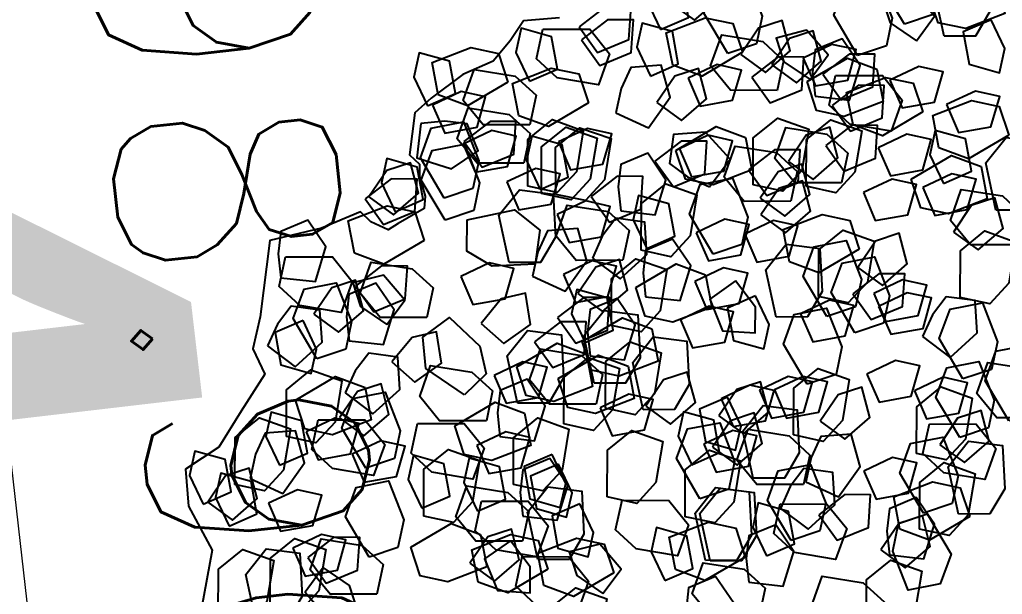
# Model space of a CAD drawing. Header units: metres. Extents: x 1851758 to 1852050, y 5187822 to 5188223.
# Drawn here: x 1851864.182 to 1851865.499, y 5187882.71 to 5187883.48 of the extents above; entities that cross this region are included whole.
import ezdxf
from ezdxf.enums import TextEntityAlignment as Align

# ---------------------------------------------------------------- set-up
doc = ezdxf.new("R2010")
doc.units = ezdxf.units.M
doc.header["$LTSCALE"] = 2.5
for name, color, linetype, lineweight in [('CLO_LEG', 7, 'CONTINUOUS', 15), ('P', 7, 'CONTINUOUS', 50), ('PRO_PAR_COT_DA', 150, 'CONTINUOUS', 20), ('Z', 7, 'CONTINUOUS', 9)]:
    doc.layers.add(name, color=color, linetype=linetype, lineweight=lineweight)
doc.layers.add('N', color=1, linetype='CONTINUOUS', plot=False)
for name, color, linetype in [('PRO_VOI', 7, 'CONTINUOUS'), ('PRO_VOI_PLANCHETTES', 232, 'CONTINUOUS'), ('PRO_VOI_VEG', 81, 'CONTINUOUS')]:
    doc.layers.add(name, color=color, linetype=linetype)
doc.styles.add('SIMPLEX', font='SIMPLEX.SHX', dxfattribs={"oblique": 27})
doc.styles.get("Standard").update_dxf_attribs({"font": 'arial.ttf'})

# ---------------------------------------------------------------- blocks, each defined once
blk = doc.blocks.new('TCPOINT')
at = {"layer": 'N'}
blk.add_attdef('MAT', (0.2, 0.2), '', height=0.34, dxfattribs=at)
at = {"layer": 'Z', "style": 'SIMPLEX'}
blk.add_attdef('ALT', (0.2, -0.54), '', height=0.34, dxfattribs=at)
blk = doc.blocks.new('arbuste fleurs blanches')
at = {"layer": 'PRO_VOI_VEG', "color": 66}
blk.add_lwpolyline([(1.3664, 0.8538), (1.3304, 0.9439), (1.2693, 0.9626), (1.2038, 0.9913), (1.147, 1.0588), (1.0613, 1.1223), (1.0109, 1.1532), (0.8997, 1.1348), (0.883, 1.102), (0.8516, 1.0923), (0.8052, 1.0624), (0.7724, 1.0559), (0.7147, 1.1115), (0.6908, 1.1317), (0.6977, 1.1822), (0.7159, 1.2169), (0.6442, 1.3044), (0.5726, 1.4277), (0.3687, 1.3946), (0.2812, 1.3886), (0.2255, 1.3389), (0.1121, 1.3707), (0.0025, 1.4012), (-0.079, 1.4702), (-0.1723, 1.4339), (-0.2665, 1.3398), (-0.4243, 1.3223)], dxfattribs=at)
at = {"layer": 'PRO_VOI_VEG'}
for points in [[(-0.1553, 1.3976), (-0.1027, 1.3351), (-0.0242, 1.3751), (-0.0254, 1.4596), (-0.092, 1.4547)], [(-0.1921, 1.3143), (-0.1395, 1.2519), (-0.061, 1.2918), (-0.0622, 1.3764), (-0.1288, 1.3715)], [(-0.4311, 1.2735), (-0.311, 1.3088), (-0.2415, 1.261), (-0.2463, 1.173), (-0.3571, 1.1592), (-0.425, 1.1925)], [(0.4173, 1.2583), (0.3897, 1.1814), (0.4637, 1.1336), (0.5362, 1.1771), (0.4985, 1.2322)], [(0.495, 0.9658), (0.459, 1.0857), (0.5062, 1.1555), (0.5943, 1.1513), (0.6088, 1.0406), (0.5759, 0.9724)], [(0.1703, 1.1136), (0.1427, 1.0367), (0.2167, 0.9889), (0.2892, 1.0324), (0.2515, 1.0875)], [(-0.2536, 0.8827), (-0.2896, 1.0026), (-0.2424, 1.0724), (-0.1543, 1.0682), (-0.1398, 0.9575), (-0.1726, 0.8893)], [(1.0688, 0.8481), (1.0328, 0.968), (1.0801, 1.0378), (1.1682, 1.0336), (1.1827, 0.9229), (1.1498, 0.8547)], [(0.9655, 0.8343), (0.9295, 0.9542), (0.9767, 1.024), (1.0648, 1.0198), (1.0793, 0.909), (1.0465, 0.8409)], [(0.2754, 0.7339), (0.2394, 0.8538), (0.2866, 0.9237), (0.3747, 0.9195), (0.3892, 0.8087), (0.3564, 0.7406)], [(1.1702, 0.7142), (1.0783, 0.7992), (1.0835, 0.8833), (1.1616, 0.9244), (1.2303, 0.8364), (1.2366, 0.761)], [(-0.0173, 0.8218), (0.1029, 0.857), (0.1724, 0.8093), (0.1676, 0.7212), (0.0568, 0.7074), (-0.0112, 0.7407)], [(0.9106, 0.7727), (0.9632, 0.7102), (1.0417, 0.7501), (1.0405, 0.8347), (0.9739, 0.8298)], [(-0.0064, 0.5489), (-0.0424, 0.6688), (0.0049, 0.7386), (0.093, 0.7344), (0.1075, 0.6237), (0.0746, 0.5555)], [(0.0359, 0.687), (0.0885, 0.6246), (0.167, 0.6645), (0.1658, 0.7491), (0.0993, 0.7442)], [(0.2448, 0.6867), (0.2607, 0.5953), (0.3579, 0.5939), (0.413, 0.6606), (0.3637, 0.7215), (0.3043, 0.7113)], [(0.7917, 0.5055), (0.7557, 0.6254), (0.8029, 0.6953), (0.891, 0.691), (0.9055, 0.5803), (0.8727, 0.5121)], [(-0.0589, 0.4623), (-0.1508, 0.5473), (-0.1455, 0.6315), (-0.0675, 0.6726), (0.0012, 0.5845), (0.0075, 0.5091)], [(-0.103, 0.6676), (-0.1306, 0.5907), (-0.0566, 0.5429), (0.0159, 0.5864), (-0.0218, 0.6415)], [(0.402, 0.4642), (0.366, 0.5841), (0.4132, 0.6539), (0.5013, 0.6497), (0.5158, 0.539), (0.4829, 0.4708)], [(1.2859, 0.5759), (1.3385, 0.5134), (1.417, 0.5534), (1.4158, 0.6379), (1.3493, 0.633)], [(1.4128, 0.5854), (1.4654, 0.523), (1.544, 0.5629), (1.5428, 0.6475), (1.4762, 0.6425)], [(0.552, 0.5394), (0.6046, 0.4769), (0.6831, 0.5169), (0.6819, 0.6014), (0.6153, 0.5965)], [(0.6721, 0.5958), (0.6445, 0.519), (0.7185, 0.4711), (0.791, 0.5147), (0.7533, 0.5698)], [(0.9174, 0.5491), (0.9334, 0.4577), (1.0306, 0.4563), (1.0857, 0.523), (1.0364, 0.5839), (0.9769, 0.5737)], [(0.3262, 0.5322), (0.4463, 0.5675), (0.5159, 0.5198), (0.5111, 0.4317), (0.4002, 0.4179), (0.3323, 0.4512)], [(1.4175, 0.3577), (1.3256, 0.4427), (1.3308, 0.5268), (1.4089, 0.5679), (1.4776, 0.4799), (1.4839, 0.4045)], [(0.1337, 0.43), (0.0811, 0.4924), (0.0026, 0.4525), (0.0037, 0.3679), (0.0703, 0.3729)], [(1.0466, 0.3397), (1.1336, 0.3076), (1.1837, 0.3909), (1.1537, 0.4721), (1.0762, 0.46), (1.0552, 0.4035)], [(1.0718, 0.119), (1.0358, 0.2389), (1.083, 0.3087), (1.1711, 0.3045), (1.1856, 0.1937), (1.1528, 0.1256)], [(1.3993, 0.1623), (1.4763, 0.1352), (1.5237, 0.2095), (1.4797, 0.2817), (1.4248, 0.2437)], [(0.2382, 0.1255), (0.3238, 0.2168), (0.4079, 0.211), (0.4485, 0.1328), (0.36, 0.0646), (0.2846, 0.0588)], [(0.3192, 0.1725), (0.3718, 0.1101), (0.4503, 0.15), (0.4491, 0.2346), (0.3826, 0.2296)], [(0.8019, 0.1377), (0.7492, 0.2002), (0.6707, 0.1603), (0.6719, 0.0757), (0.7385, 0.0806)], [(1.1581, 0.003), (1.1221, 0.1229), (1.1694, 0.1928), (1.2575, 0.1885), (1.272, 0.0778), (1.2391, 0.0096)], [(-0.0229, -0.1173), (-0.0589, 0.0026), (-0.0116, 0.0725), (0.0765, 0.0683), (0.091, -0.0425), (0.0581, -0.1106)], [(1.402, -0.1513), (1.3101, -0.0663), (1.3154, 0.0179), (1.3934, 0.059), (1.4621, -0.0291), (1.4684, -0.1045)], [(0.7827, -0.1453), (0.8683, -0.054), (0.9524, -0.0597), (0.993, -0.138), (0.9046, -0.2062), (0.8291, -0.212)], [(1.2343, -0.2595), (1.2869, -0.3219), (1.3654, -0.282), (1.3642, -0.1974), (1.2977, -0.2023)], [(1.6912, -0.2565), (1.6386, -0.1941), (1.5601, -0.234), (1.5613, -0.3186), (1.6279, -0.3137)], [(0.0333, -0.4332), (-0.0027, -0.3133), (0.0446, -0.2435), (0.1326, -0.2477), (0.1471, -0.3585), (0.1143, -0.4266)], [(1.1332, -0.4951), (1.0972, -0.3752), (1.1445, -0.3054), (1.2326, -0.3096), (1.2471, -0.4203), (1.2142, -0.4885)], [(0.747, -0.4585), (0.8326, -0.3671), (0.9167, -0.3729), (0.9574, -0.4512), (0.8689, -0.5193), (0.7934, -0.5252)], [(0.2455, -0.3781), (0.2179, -0.4549), (0.2919, -0.5028), (0.3644, -0.4592), (0.3267, -0.4042)], [(0.7091, -0.6952), (0.6731, -0.5753), (0.7204, -0.5054), (0.8085, -0.5096), (0.823, -0.6204), (0.7901, -0.6885)]]:
    blk.add_lwpolyline(points, close=True, dxfattribs=at)
at = {"layer": 'PRO_VOI_VEG', "color": 67}
for points in [[(0.4854, 1.3708), (0.5019, 1.2796), (0.5991, 1.2788), (0.6538, 1.3458), (0.6041, 1.4064), (0.5447, 1.3959)], [(-0.1473, 1.3874), (-0.1743, 1.3104), (-0.1001, 1.263), (-0.0278, 1.307), (-0.0659, 1.3618)], [(0.5429, 1.3748), (0.5781, 1.2546), (0.5304, 1.1851), (0.4423, 1.1899), (0.4285, 1.3007), (0.4618, 1.3687)], [(0.3926, 1.2815), (0.3404, 1.3443), (0.2617, 1.3049), (0.2623, 1.2203), (0.3289, 1.2248)], [(0.3, 1.353), (0.2679, 1.266), (0.3513, 1.216), (0.4324, 1.246), (0.4204, 1.3234), (0.3639, 1.3445)], [(0.3048, 1.2163), (0.3898, 1.3082), (0.4739, 1.3029), (0.515, 1.2249), (0.427, 1.1562), (0.3516, 1.1499)], [(0.1823, 1.2404), (0.2736, 1.1548), (0.2679, 1.0707), (0.1896, 1.0301), (0.1214, 1.1186), (0.1156, 1.194)], [(0.1085, 1.1884), (0.0461, 1.1358), (0.086, 1.0573), (0.1706, 1.0585), (0.1657, 1.125)], [(0.7603, 1.2065), (0.7332, 1.1295), (0.8075, 1.0821), (0.8797, 1.1261), (0.8417, 1.1809)], [(0.1492, 1.1667), (0.1844, 1.0465), (0.1367, 0.977), (0.0487, 0.9818), (0.0349, 1.0926), (0.0682, 1.1606)], [(0.3756, 1.1477), (0.3921, 1.0564), (0.4893, 1.0556), (0.544, 1.1227), (0.4943, 1.1833), (0.4349, 1.1727)], [(-0.2002, 1.1335), (-0.2626, 1.0809), (-0.2227, 1.0024), (-0.1381, 1.0036), (-0.1431, 1.0702)], [(1.0444, 1.1132), (0.982, 1.0606), (1.0219, 0.982), (1.1065, 0.9832), (1.1016, 1.0498)], [(0.0611, 1.0074), (0.1461, 1.0993), (0.2303, 1.0941), (0.2714, 1.016), (0.1833, 0.9473), (0.1079, 0.941)], [(0.7585, 0.9932), (0.8435, 1.0851), (0.9277, 1.0798), (0.9688, 1.0018), (0.8808, 0.9331), (0.8054, 0.9268)], [(0.815, 1.0124), (0.8999, 1.1043), (0.9841, 1.0991), (1.0252, 1.021), (0.9372, 0.9523), (0.8618, 0.946)], [(-0.2264, 1.0407), (-0.3033, 1.0682), (-0.3511, 0.9943), (-0.3076, 0.9217), (-0.2525, 0.9595)], [(-0.1646, 0.9305), (-0.0796, 1.0224), (0.0046, 1.0172), (0.0457, 0.9392), (-0.0423, 0.8704), (-0.1177, 0.8641)], [(0.2158, 0.9086), (0.251, 0.7885), (0.2033, 0.7189), (0.1153, 0.7237), (0.1015, 0.8346), (0.1348, 0.9025)], [(0.2384, 0.8112), (0.3298, 0.7256), (0.324, 0.6415), (0.2457, 0.6009), (0.1775, 0.6894), (0.1717, 0.7648)], [(0.9097, 0.7284), (1.0296, 0.7645), (1.0994, 0.7172), (1.0952, 0.6291), (0.9844, 0.6146), (0.9163, 0.6475)], [(0.3977, 0.7485), (0.3352, 0.6959), (0.3752, 0.6173), (0.4597, 0.6185), (0.4548, 0.6851)], [(0.4373, 0.6972), (0.5287, 0.6116), (0.5229, 0.5275), (0.4446, 0.4869), (0.3764, 0.5754), (0.3706, 0.6508)], [(0.065, 0.6847), (0.1003, 0.5646), (0.0526, 0.495), (-0.0355, 0.4998), (-0.0493, 0.6107), (-0.016, 0.6786)], [(0.71, 0.6475), (0.6475, 0.5949), (0.6875, 0.5164), (0.772, 0.5176), (0.7671, 0.5842)], [(0.0579, 0.567), (0.0744, 0.4757), (0.1716, 0.4749), (0.2263, 0.542), (0.1766, 0.6026), (0.1172, 0.592)], [(0.2389, 0.5386), (0.1867, 0.6014), (0.1079, 0.562), (0.1086, 0.4774), (0.1752, 0.4819)], [(0.7738, 0.5856), (0.7417, 0.4986), (0.825, 0.4486), (0.9062, 0.4786), (0.8942, 0.556), (0.8376, 0.5771)], [(1.4898, 0.5826), (1.4627, 0.5055), (1.537, 0.4582), (1.6092, 0.5022), (1.5712, 0.557)], [(0.2191, 0.515), (0.1669, 0.5778), (0.0881, 0.5383), (0.0888, 0.4538), (0.1554, 0.4583)], [(-0.0463, 0.5381), (-0.0111, 0.4179), (-0.0588, 0.3484), (-0.1468, 0.3532), (-0.1606, 0.464), (-0.1273, 0.532)], [(1.2228, 0.5386), (1.1957, 0.4616), (1.27, 0.4142), (1.3422, 0.4582), (1.3041, 0.513)], [(-0.0183, 0.2902), (-0.1096, 0.3758), (-0.1039, 0.4599), (-0.0256, 0.5005), (0.0426, 0.412), (0.0484, 0.3366)], [(0.6157, 0.4852), (0.7356, 0.5212), (0.8055, 0.4739), (0.8012, 0.3858), (0.6905, 0.3713), (0.6223, 0.4042)], [(1.4032, 0.3945), (1.4882, 0.4865), (1.5723, 0.4812), (1.6134, 0.4032), (1.5254, 0.3344), (1.45, 0.3281)], [(0.3956, 0.4517), (0.3331, 0.3991), (0.3731, 0.3206), (0.4576, 0.3217), (0.4527, 0.3883)], [(0.7156, 0.4193), (0.7322, 0.3281), (0.8294, 0.3273), (0.8841, 0.3943), (0.8344, 0.4549), (0.775, 0.4444)], [(0.8762, 0.278), (0.9612, 0.3699), (1.0453, 0.3647), (1.0865, 0.2866), (0.9984, 0.2179), (0.923, 0.2116)], [(1.4102, 0.36), (1.3831, 0.2829), (1.4574, 0.2356), (1.5296, 0.2796), (1.4916, 0.3344)], [(0.1749, 0.3245), (0.2102, 0.2044), (0.1624, 0.1349), (0.0744, 0.1396), (0.0606, 0.2505), (0.0939, 0.3184)], [(0.4344, 0.3351), (0.4074, 0.2581), (0.4816, 0.2107), (0.5539, 0.2547), (0.5158, 0.3095)], [(0.9183, 0.3382), (0.8558, 0.2856), (0.8958, 0.2071), (0.9803, 0.2083), (0.9754, 0.2748)], [(0.7924, 0.3049), (0.73, 0.2522), (0.7699, 0.1737), (0.8545, 0.1749), (0.8495, 0.2415)], [(1.4073, 0.2726), (1.3803, 0.1956), (1.4546, 0.1482), (1.5268, 0.1922), (1.4887, 0.2471)], [(0.9516, 0.2124), (0.8892, 0.1598), (0.9291, 0.0813), (1.0137, 0.0824), (1.0088, 0.149)], [(0.1809, 0.1495), (0.3008, 0.1855), (0.3706, 0.1382), (0.3664, 0.0501), (0.2556, 0.0356), (0.1875, 0.0685)], [(0.5205, 0.132), (0.4683, 0.1948), (0.3895, 0.1553), (0.3902, 0.0708), (0.4568, 0.0753)], [(1.014, 0.1856), (0.9869, 0.1086), (1.0612, 0.0612), (1.1334, 0.1052), (1.0954, 0.1601)], [(1.0561, 0.2), (1.029, 0.1229), (1.1033, 0.0756), (1.1756, 0.1196), (1.1375, 0.1744)], [(1.4491, 0.197), (1.3867, 0.1444), (1.4266, 0.0659), (1.5112, 0.0671), (1.5062, 0.1337)], [(0.3815, 0.1569), (0.3191, 0.1043), (0.359, 0.0258), (0.4436, 0.027), (0.4387, 0.0935)], [(0.3805, 0.1322), (0.3534, 0.0552), (0.4277, 0.0079), (0.4999, 0.0518), (0.4619, 0.1067)], [(0.4656, 0.1398), (0.4386, 0.0628), (0.5128, 0.0154), (0.5851, 0.0594), (0.547, 0.1142)], [(1.1721, 0.1559), (1.145, 0.0789), (1.2193, 0.0315), (1.2916, 0.0755), (1.2535, 0.1303)], [(1.4972, 0.0591), (1.5822, 0.151), (1.6664, 0.1457), (1.7075, 0.0677), (1.6194, -0.001), (1.544, -0.0073)], [(-0.118, 0.0509), (-0.1015, -0.0404), (-0.0043, -0.0412), (0.0504, 0.0259), (0.0007, 0.0865), (-0.0587, 0.0759)], [(1.4292, 0.1003), (1.4645, -0.0198), (1.4168, -0.0894), (1.3287, -0.0846), (1.3149, 0.0262), (1.3482, 0.0942)], [(0.5623, 0.0554), (0.4998, 0.0028), (0.5397, -0.0758), (0.6243, -0.0746), (0.6194, -0.008)], [(1.6132, -0.0374), (1.6982, 0.0545), (1.7824, 0.0493), (1.8235, -0.0288), (1.7355, -0.0975), (1.6601, -0.1038)], [(0.6145, -0.0629), (0.6995, 0.029), (0.7837, 0.0238), (0.8248, -0.0542), (0.7367, -0.123), (0.6613, -0.1293)], [(0.803, -0.0616), (0.888, 0.0303), (0.9721, 0.025), (1.0132, -0.053), (0.9252, -0.1217), (0.8498, -0.128)], [(0.7903, 0.0081), (0.7279, -0.0445), (0.7678, -0.1231), (0.8524, -0.1219), (0.8475, -0.0553)], [(0.2004, -0.141), (0.2854, -0.0491), (0.3695, -0.0543), (0.4106, -0.1323), (0.3226, -0.2011), (0.2472, -0.2074)], [(1.4588, -0.0428), (1.3964, -0.0954), (1.4363, -0.1739), (1.5209, -0.1727), (1.516, -0.1061)], [(1.276, -0.0643), (1.2135, -0.1169), (1.2535, -0.1954), (1.338, -0.1942), (1.3331, -0.1277)], [(0.2746, -0.089), (0.2425, -0.176), (0.3259, -0.226), (0.407, -0.196), (0.395, -0.1186), (0.3385, -0.0975)], [(0.9528, -0.1033), (0.9257, -0.1803), (1, -0.2276), (1.0723, -0.1837), (1.0342, -0.1288)], [(0.5294, -0.1245), (0.5024, -0.2015), (0.5766, -0.2489), (0.6489, -0.2049), (0.6108, -0.15)], [(0.8984, -0.1643), (0.836, -0.2169), (0.8759, -0.2955), (0.9605, -0.2943), (0.9555, -0.2277)], [(0.686, -0.2081), (0.6236, -0.2607), (0.6635, -0.3392), (0.7481, -0.338), (0.7432, -0.2714)], [(0.8689, -0.1866), (0.8065, -0.2392), (0.8464, -0.3177), (0.931, -0.3165), (0.926, -0.2499)], [(0.4343, -0.2748), (0.3719, -0.3274), (0.4118, -0.4059), (0.4964, -0.4047), (0.4914, -0.3381)], [(0.8249, -0.3228), (0.7928, -0.4098), (0.8761, -0.4599), (0.9573, -0.4299), (0.9453, -0.3524), (0.8887, -0.3314)], [(1.1172, -0.3222), (1.0901, -0.3993), (1.1644, -0.4466), (1.2367, -0.4026), (1.1986, -0.3478)], [(0.372, -0.4601), (0.457, -0.3682), (0.5412, -0.3735), (0.5823, -0.4515), (0.4943, -0.5202), (0.4189, -0.5265)], [(0.2387, -0.4044), (0.2553, -0.4957), (0.3525, -0.4965), (0.4072, -0.4294), (0.3575, -0.3689), (0.2981, -0.3794)], [(0.6058, -0.407), (0.6411, -0.5271), (0.5933, -0.5967), (0.5053, -0.5919), (0.4915, -0.481), (0.5248, -0.4131)], [(0.5938, -0.4953), (0.6788, -0.4033), (0.763, -0.4086), (0.8041, -0.4866), (0.7161, -0.5554), (0.6407, -0.5617)], [(0.5604, -0.4493), (0.5333, -0.5263), (0.6076, -0.5736), (0.6799, -0.5297), (0.6418, -0.4748)], [(0.6745, -0.6089), (0.7595, -0.517), (0.8437, -0.5222), (0.8848, -0.6002), (0.7968, -0.669), (0.7214, -0.6753)]]:
    blk.add_lwpolyline(points, close=True, dxfattribs=at)
at = {"layer": 'PRO_VOI_VEG', "color": 9}
for points in [[(-0.0804, 1.3314), (0.0397, 1.3667), (0.1093, 1.319), (0.1045, 1.2309), (-0.0064, 1.2171), (-0.0743, 1.2504)], [(0.082, 1.2357), (0.2021, 1.271), (0.2716, 1.2233), (0.2669, 1.1352), (0.156, 1.1214), (0.0881, 1.1547)], [(-0.3634, 1.1483), (-0.2433, 1.1836), (-0.1737, 1.1358), (-0.1785, 1.0478), (-0.2894, 1.034), (-0.3573, 1.0673)], [(0.9679, 1.0048), (0.9052, 0.9526), (0.9446, 0.8739), (1.0292, 0.8745), (1.0247, 0.9411)], [(0.6263, 0.9099), (0.5636, 0.8577), (0.603, 0.7789), (0.6876, 0.7796), (0.6831, 0.8462)], [(0.9009, 0.766), (1.021, 0.8012), (1.0906, 0.7535), (1.0858, 0.6654), (0.975, 0.6516), (0.907, 0.6849)], [(0.2043, 0.7393), (0.1416, 0.6871), (0.181, 0.6084), (0.2656, 0.609), (0.2611, 0.6756)], [(0.8593, 0.7098), (0.7965, 0.6576), (0.8359, 0.5788), (0.9205, 0.5794), (0.916, 0.646)], [(0.1321, 0.6157), (0.2522, 0.651), (0.3218, 0.6033), (0.317, 0.5152), (0.2061, 0.5014), (0.1382, 0.5347)], [(0.8315, 0.466), (0.9516, 0.5013), (1.0211, 0.4536), (1.0164, 0.3655), (0.9055, 0.3517), (0.8376, 0.385)], [(1.3099, 0.4769), (1.2471, 0.4247), (1.2865, 0.3459), (1.3711, 0.3465), (1.3666, 0.4131)], [(0.3986, 0.4369), (0.5187, 0.4721), (0.5882, 0.4244), (0.5834, 0.3363), (0.4726, 0.3225), (0.4047, 0.3558)], [(1.1213, 0.4458), (1.0585, 0.3936), (1.0979, 0.3149), (1.1825, 0.3155), (1.178, 0.3821)], [(0.1719, 0.365), (0.292, 0.4003), (0.3615, 0.3526), (0.3567, 0.2645), (0.2459, 0.2507), (0.178, 0.284)], [(0.6832, 0.3122), (0.6204, 0.26), (0.6598, 0.1813), (0.7444, 0.1819), (0.7399, 0.2485)], [(1.0855, 0.2289), (1.2056, 0.2641), (1.2751, 0.2164), (1.2703, 0.1283), (1.1595, 0.1146), (1.0916, 0.1479)], [(0.5114, 0.1475), (0.4487, 0.0953), (0.4881, 0.0166), (0.5727, 0.0172), (0.5682, 0.0838)], [(0.5745, 0.0172), (0.5117, -0.035), (0.5512, -0.1138), (0.6358, -0.1132), (0.6312, -0.0466)], [(0.8483, -0.025), (0.9684, 0.0103), (1.0379, -0.0374), (1.0331, -0.1255), (0.9223, -0.1393), (0.8544, -0.106)], [(0.061, -0.0637), (0.077, -0.1551), (0.1742, -0.1565), (0.2293, -0.0898), (0.18, -0.0289), (0.1205, -0.039)], [(0.4736, -0.0666), (0.5938, -0.0314), (0.6633, -0.0791), (0.6585, -0.1672), (0.5477, -0.1809), (0.4797, -0.1477)], [(1.1494, -0.0604), (1.0866, -0.1126), (1.126, -0.1914), (1.2106, -0.1908), (1.2061, -0.1241)], [(1.2084, -0.2095), (1.1457, -0.2617), (1.1851, -0.3405), (1.2697, -0.3398), (1.2652, -0.2732)], [(1.439, -0.2072), (1.3763, -0.2594), (1.4157, -0.3382), (1.5003, -0.3375), (1.4958, -0.2709)], [(0.0367, -0.3996), (0.1568, -0.3643), (0.2263, -0.412), (0.2215, -0.5001), (0.1107, -0.5139), (0.0428, -0.4806)], [(0.6794, -0.3432), (0.6166, -0.3954), (0.656, -0.4742), (0.7406, -0.4735), (0.7361, -0.4069)], [(0.9543, -0.3894), (1.0744, -0.3541), (1.1439, -0.4018), (1.1391, -0.4899), (1.0283, -0.5037), (0.9604, -0.4704)], [(0.373, -0.4704), (0.288, -0.5623), (0.2038, -0.5571), (0.1627, -0.4791), (0.2507, -0.4103), (0.3261, -0.404)], [(0.3281, -0.4619), (0.4482, -0.4267), (0.5177, -0.4744), (0.5129, -0.5625), (0.4021, -0.5763), (0.3342, -0.543)]]:
    blk.add_lwpolyline(points, close=True, dxfattribs=at)
at = {"layer": 'PRO_VOI_VEG', "color": 66}
for points in [[(-0.0539, 1.2963), (-0.0676, 1.2013), (0.0277, 1.1686), (0.1034, 1.2166), (0.0744, 1.2924), (0.0126, 1.3015)], [(0.7521, 1.2148), (0.7002, 1.148), (0.7577, 1.0771), (0.8431, 1.0967), (0.8237, 1.163)], [(-0.2122, 1.0881), (-0.264, 1.0212), (-0.2066, 0.9504), (-0.1212, 0.9699), (-0.1406, 1.0363)], [(0.699, 0.7959), (0.8126, 0.8584), (0.8936, 0.8256), (0.9084, 0.7355), (0.7994, 0.6968), (0.7232, 0.7153)], [(1.3579, 0.7966), (1.3061, 0.7298), (1.3635, 0.6589), (1.4489, 0.6785), (1.4295, 0.7449)], [(0.5143, 0.6707), (0.4624, 0.6038), (0.5199, 0.533), (0.6053, 0.5525), (0.5859, 0.6189)], [(1.1649, 0.6363), (1.1513, 0.5413), (1.2465, 0.5086), (1.3223, 0.5566), (1.2933, 0.6324), (1.2314, 0.6415)], [(0.5947, 0.6296), (0.5428, 0.5628), (0.6003, 0.4919), (0.6857, 0.5115), (0.6663, 0.5778)], [(0.454, 0.4858), (0.5676, 0.5483), (0.6486, 0.5155), (0.6634, 0.4254), (0.5544, 0.3867), (0.4783, 0.4052)], [(1.361, 0.3143), (1.3091, 0.2475), (1.3666, 0.1766), (1.452, 0.1962), (1.4326, 0.2625)], [(1.1201, 0.2525), (1.0683, 0.1857), (1.1257, 0.1148), (1.2111, 0.1343), (1.1917, 0.2007)], [(1.4224, 0.1338), (1.3706, 0.067), (1.4281, -0.0039), (1.5135, 0.0157), (1.494, 0.0821)], [(0.0863, 0.0515), (0.2, 0.1139), (0.281, 0.0812), (0.2958, -0.009), (0.1868, -0.0476), (0.1106, -0.0291)], [(1.2419, 0.0724), (1.19, 0.0056), (1.2475, -0.0653), (1.3329, -0.0458), (1.3135, 0.0206)], [(0.8812, -0.1108), (0.8293, -0.1776), (0.8868, -0.2485), (0.9722, -0.2289), (0.9528, -0.1626)]]:
    blk.add_lwpolyline(points, close=True, dxfattribs=at)
at = {"layer": 'PRO_VOI_VEG', "color": 254}
for points in [[(0.0028, 1.2311), (0.0554, 1.1686), (0.1339, 1.2085), (0.1327, 1.2931), (0.0661, 1.2882)], [(0.6902, 1.0312), (0.5988, 1.1168), (0.6046, 1.2009), (0.6829, 1.2415), (0.7511, 1.1531), (0.7569, 1.0776)], [(-0.1031, 1.2303), (-0.1658, 1.1781), (-0.1264, 1.0994), (-0.0418, 1.1), (-0.0463, 1.1666)], [(0.7424, 1.1277), (0.795, 1.0653), (0.8735, 1.1052), (0.8724, 1.1898), (0.8058, 1.1849)], [(1.0392, 1.1256), (1.0918, 1.0632), (1.1703, 1.1031), (1.1691, 1.1877), (1.1026, 1.1828)], [(0.4461, 1.063), (0.5229, 1.0355), (0.5708, 1.1094), (0.5272, 1.182), (0.4721, 1.1442)], [(0.5211, 1.173), (0.4693, 1.1062), (0.5268, 1.0353), (0.6122, 1.0548), (0.5927, 1.1212)], [(1.1612, 0.937), (1.0699, 1.0226), (1.0757, 1.1067), (1.1539, 1.1473), (1.2221, 1.0588), (1.2279, 0.9834)], [(0.2391, 1.1178), (0.2064, 1.031), (0.2894, 0.9804), (0.3708, 1.0099), (0.3592, 1.0874), (0.3028, 1.1088)], [(0.9884, 1.1291), (0.897, 1.1131), (0.8956, 1.0159), (0.9623, 0.9608), (1.0232, 1.0101), (1.013, 1.0696)], [(0.0865, 1.0533), (0.0237, 1.0011), (0.0632, 0.9223), (0.1477, 0.923), (0.1432, 0.9896)], [(0.3539, 1.0214), (0.3197, 0.9472), (0.3892, 0.8931), (0.4653, 0.9301), (0.4325, 0.9882)], [(0.3253, 0.8103), (0.3632, 0.9296), (0.4417, 0.9606), (0.512, 0.9074), (0.4615, 0.8078), (0.3959, 0.7701)], [(0.7766, 0.937), (0.8383, 0.823), (0.8051, 0.7422), (0.7148, 0.728), (0.6769, 0.8373), (0.6958, 0.9133)], [(1.1803, 0.8827), (1.2329, 0.8203), (1.3114, 0.8602), (1.3102, 0.9448), (1.2436, 0.9399)], [(0.0011, 0.8329), (0.0537, 0.7705), (0.1322, 0.8104), (0.131, 0.895), (0.0645, 0.8901)], [(1.3245, 0.8877), (1.3597, 0.7675), (1.312, 0.698), (1.2239, 0.7028), (1.2102, 0.8136), (1.2435, 0.8816)], [(0.9043, 0.8635), (0.8415, 0.8113), (0.8809, 0.7326), (0.9655, 0.7332), (0.961, 0.7998)], [(-0.1072, 0.8314), (-0.0159, 0.7458), (-0.0217, 0.6616), (-0.0999, 0.621), (-0.1681, 0.7095), (-0.1739, 0.7849)], [(0.5212, 0.8219), (0.487, 0.7477), (0.5564, 0.6936), (0.6325, 0.7306), (0.5998, 0.7888)], [(0.9094, 0.8069), (1.0295, 0.8421), (1.099, 0.7944), (1.0942, 0.7064), (0.9834, 0.6926), (0.9155, 0.7259)], [(1.3262, 0.7805), (1.2743, 0.7137), (1.3318, 0.6428), (1.4172, 0.6623), (1.3978, 0.7287)], [(1.0467, 0.7613), (0.9839, 0.7091), (1.0233, 0.6303), (1.1079, 0.631), (1.1034, 0.6976)], [(0.6816, 0.7254), (0.668, 0.6303), (0.7632, 0.5977), (0.8389, 0.6457), (0.8099, 0.7215), (0.7481, 0.7306)], [(-0.0144, 0.5804), (-0.0809, 0.6327), (-0.1521, 0.5757), (-0.1331, 0.4901), (-0.0666, 0.5091)], [(0.4385, 0.5812), (0.5298, 0.4956), (0.5241, 0.4115), (0.4458, 0.3709), (0.3776, 0.4594), (0.3718, 0.5348)], [(0.5522, 0.5487), (0.6436, 0.4631), (0.6378, 0.3789), (0.5595, 0.3383), (0.4914, 0.4268), (0.4856, 0.5022)], [(0.5211, 0.517), (0.537, 0.4257), (0.6342, 0.4243), (0.6893, 0.491), (0.64, 0.5519), (0.5805, 0.5417)], [(0.8403, 0.4533), (0.8929, 0.3908), (0.9714, 0.4308), (0.9702, 0.5153), (0.9037, 0.5104)], [(0.732, 0.4517), (0.8233, 0.3661), (0.8176, 0.282), (0.7393, 0.2414), (0.6711, 0.3298), (0.6653, 0.4053)], [(1.1144, 0.4536), (1.2063, 0.3686), (1.201, 0.2844), (1.123, 0.2433), (1.0543, 0.3313), (1.048, 0.4067)], [(-0.2753, 0.3889), (-0.1552, 0.4241), (-0.0857, 0.3764), (-0.0904, 0.2883), (-0.2013, 0.2745), (-0.2692, 0.3078)], [(1.3462, 0.2392), (1.3109, 0.3593), (1.3587, 0.4289), (1.4467, 0.4241), (1.4605, 0.3133), (1.4272, 0.2453)], [(-0.0796, 0.302), (-0.0027, 0.2744), (0.0451, 0.3484), (0.0016, 0.4209), (-0.0535, 0.3832)], [(0.8248, 0.2008), (0.7583, 0.253), (0.6871, 0.196), (0.7061, 0.1105), (0.7726, 0.1295)], [(0.0011, 0.1533), (0.0538, 0.0908), (0.1323, 0.1308), (0.1311, 0.2153), (0.0645, 0.2104)], [(0.1232, -0.0354), (0.0318, 0.0502), (0.0376, 0.1343), (0.1159, 0.1749), (0.1841, 0.0864), (0.1899, 0.011)], [(1.3914, 0.169), (1.4828, 0.0834), (1.477, -0.0007), (1.3988, -0.0413), (1.3306, 0.0471), (1.3248, 0.1226)], [(1.3603, 0.1374), (1.3762, 0.046), (1.4734, 0.0446), (1.5285, 0.1113), (1.4792, 0.1722), (1.4197, 0.162)], [(1.0008, -0.0933), (0.9094, -0.0078), (0.9152, 0.0764), (0.9935, 0.117), (1.0616, 0.0285), (1.0675, -0.0469)], [(1.1219, 0.0912), (1.242, 0.1265), (1.3115, 0.0787), (1.3067, -0.0093), (1.1959, -0.0231), (1.128, 0.0102)], [(0.3535, -0.1296), (0.3183, -0.0095), (0.366, 0.06), (0.4541, 0.0552), (0.4678, -0.0556), (0.4345, -0.1235)], [(1.5798, -0.0808), (1.6567, -0.1084), (1.7045, -0.0344), (1.661, 0.0381), (1.6059, 0.0004)], [(0.1422, -0.0896), (0.1948, -0.1521), (0.2734, -0.1121), (0.2722, -0.0276), (0.2056, -0.0325)], [(1.7092, -0.0764), (1.8011, -0.1614), (1.7959, -0.2455), (1.7178, -0.2866), (1.6491, -0.1986), (1.6428, -0.1232)], [(0.2864, -0.0847), (0.3217, -0.2048), (0.274, -0.2744), (0.1859, -0.2696), (0.1721, -0.1587), (0.2054, -0.0908)], [(0.3624, -0.1338), (0.3487, -0.2289), (0.4439, -0.2615), (0.5197, -0.2135), (0.4907, -0.1377), (0.4288, -0.1286)], [(1.2209, -0.1732), (1.3122, -0.2588), (1.3065, -0.3429), (1.2282, -0.3835), (1.16, -0.295), (1.1542, -0.2196)], [(1.4079, -0.3902), (1.3165, -0.3046), (1.3223, -0.2205), (1.4006, -0.1798), (1.4688, -0.2683), (1.4746, -0.3438)], [(0.2881, -0.1919), (0.2363, -0.2587), (0.2937, -0.3296), (0.3791, -0.31), (0.3597, -0.2437)], [(0.5201, -0.3967), (0.6402, -0.3615), (0.7098, -0.4092), (0.705, -0.4973), (0.5942, -0.5111), (0.5262, -0.4778)], [(0.399, -0.5813), (0.3076, -0.4957), (0.3134, -0.4116), (0.3917, -0.371), (0.4599, -0.4595), (0.4657, -0.5349)]]:
    blk.add_lwpolyline(points, close=True, dxfattribs=at)
at = {"layer": 'PRO_VOI_VEG', "color": 77}
for points in [[(-0.4169, 1.1719), (-0.3033, 1.2344), (-0.2223, 1.2017), (-0.2075, 1.1115), (-0.3165, 1.0728), (-0.3926, 1.0914)], [(0.9752, 1.005), (0.9234, 0.9382), (0.9809, 0.8673), (1.0663, 0.8869), (1.0468, 0.9532)], [(0.3441, 0.6671), (0.4578, 0.7296), (0.5388, 0.6969), (0.5536, 0.6067), (0.4446, 0.568), (0.3684, 0.5865)], [(0.9315, 0.6362), (0.8797, 0.5694), (0.9371, 0.4985), (1.0225, 0.5181), (1.0031, 0.5845)], [(-0.0422, 0.4955), (0.0715, 0.558), (0.1525, 0.5252), (0.1673, 0.4351), (0.0583, 0.3964), (-0.0179, 0.4149)], [(1.0706, 0.4989), (1.0188, 0.4321), (1.0763, 0.3612), (1.1617, 0.3808), (1.1422, 0.4472)], [(0.4232, 0.3397), (0.5368, 0.4022), (0.6178, 0.3695), (0.6326, 0.2793), (0.5236, 0.2406), (0.4475, 0.2592)], [(0.0841, 0.0643), (0.1977, 0.1268), (0.2787, 0.0941), (0.2935, 0.0039), (0.1845, -0.0348), (0.1083, -0.0163)], [(0.7631, 0.0687), (0.8768, 0.1311), (0.9578, 0.0984), (0.9726, 0.0083), (0.8636, -0.0304), (0.7874, -0.0119)], [(1.3498, 0.0862), (1.2979, 0.0193), (1.3554, -0.0515), (1.4408, -0.032), (1.4214, 0.0344)], [(0.3314, 0.0042), (0.445, 0.0667), (0.526, 0.0339), (0.5409, -0.0562), (0.4318, -0.0949), (0.3557, -0.0764)], [(1.613, -0.1484), (1.7266, -0.0859), (1.8076, -0.1186), (1.8224, -0.2088), (1.7134, -0.2475), (1.6373, -0.229)], [(1.2056, -0.4146), (1.3192, -0.3522), (1.4002, -0.3849), (1.415, -0.4751), (1.306, -0.5137), (1.2299, -0.4952)], [(0.3967, -0.5508), (0.5103, -0.4883), (0.5913, -0.521), (0.6061, -0.6112), (0.4971, -0.6499), (0.421, -0.6314)]]:
    blk.add_lwpolyline(points, close=True, dxfattribs=at)

msp = doc.modelspace()

# ---------------------------------------------------------------- hatches: boundary and pattern name
at = {"layer": 'PRO_VOI_PLANCHETTES'}
h = msp.add_hatch(color=256, dxfattribs=at)
h.dxf.hatch_style = 1
edge = h.paths.add_edge_path()
edge.add_arc((1851926.4252, 5187498.2076), 386.6253, 94.068008, 99.380647, ccw=False)
edge.add_line((1851898.9978, 5187883.8588), (1851897.6403, 5187902.7554))
edge.add_line((1851897.6403, 5187902.7554), (1851897.6702, 5187902.7575))
edge.add_line((1851897.6702, 5187902.7575), (1851899.0298, 5187883.831))
edge.add_line((1851899.0298, 5187883.831), (1851899.001, 5187883.8289))
edge.add_arc((1851926.4252, 5187498.2076), 386.5953, 94.067849, 99.380857)
edge.add_line((1851863.4115, 5187879.6328), (1851863.408, 5187879.6626))

# ---------------------------------------------------------------- linework, layer by layer
at = {"layer": 'CLO_LEG', "flags": 128}
msp.add_lwpolyline([(1851977.7388, 5187951.8867), (1851978.2601, 5187947.3883), (1851966.8096, 5187945.8048), (1851954.0429, 5187944.6228), (1851949.2974, 5187943.9857), (1851940.9256, 5187943.3518), (1851925.9141, 5187942.038), (1851910.5772, 5187940.7743), (1851894.403, 5187938.9631), (1851878.9134, 5187938.0087), (1851863.8353, 5187936.8862), (1851858.3142, 5187936.2978), (1851859.6111, 5187922.8235), (1851861.6242, 5187905.1582), (1851863.1461, 5187891.8663), (1851864.24, 5187882.2784), (1851864.6238, 5187878.7868), (1851868.8953, 5187879.1616), (1851886.9294, 5187880.4333), (1851898.2976, 5187881.4051)], dxfattribs=at)
at = {"layer": 'PRO_VOI', "color": 34, "flags": 128}
msp.add_lwpolyline([(1851898.1914, 5187884.6027, 0.030026), (1851863.484, 5187879.6752)], format="xyb", dxfattribs=at)
at = {"layer": 'PRO_VOI_PLANCHETTES', "flags": 128}
msp.add_lwpolyline([(1851863.408, 5187879.6626, -0.023185), (1851898.9978, 5187883.8588), (1851897.6403, 5187902.7554), (1851897.6702, 5187902.7575), (1851899.0298, 5187883.831), (1851899.001, 5187883.8289, 0.023187), (1851863.4115, 5187879.6328)], format="xyb", close=True, dxfattribs=at)

# ---------------------------------------------------------------- block references
at = {"layer": 'P'}
ref = msp.add_blockref('TCPOINT', (1851864.24, 5187882.2784, 298.9), dxfattribs=dict(at, rotation=301.9002445867005))
ref.add_attrib('ALT', '298.90', dxfattribs={"layer": 'Z', "height": 0.3, "rotation": 276.2732, "style": 'SIMPLEX'}).set_placement((1851864.539, 5187883.913, 298.9), align=Align.TOP_LEFT)
at = {"layer": 'PRO_VOI_VEG', "xscale": 0.5, "yscale": 0.5, "rotation": 73.42673142394756}
msp.add_blockref('arbuste fleurs blanches', (1851865.1203, 5187882.7063), dxfattribs=at)

# ---------------------------------------------------------------- texts
at = {"layer": 'PRO_PAR_COT_DA', "insert": (1851864.0789, 5187881.584), "char_height": 1, "attachment_point": 5, "rotation": 276.6663}
msp.add_mtext('\\A1;4.60m', dxfattribs=at)

doc.saveas('drawing.dxf')
